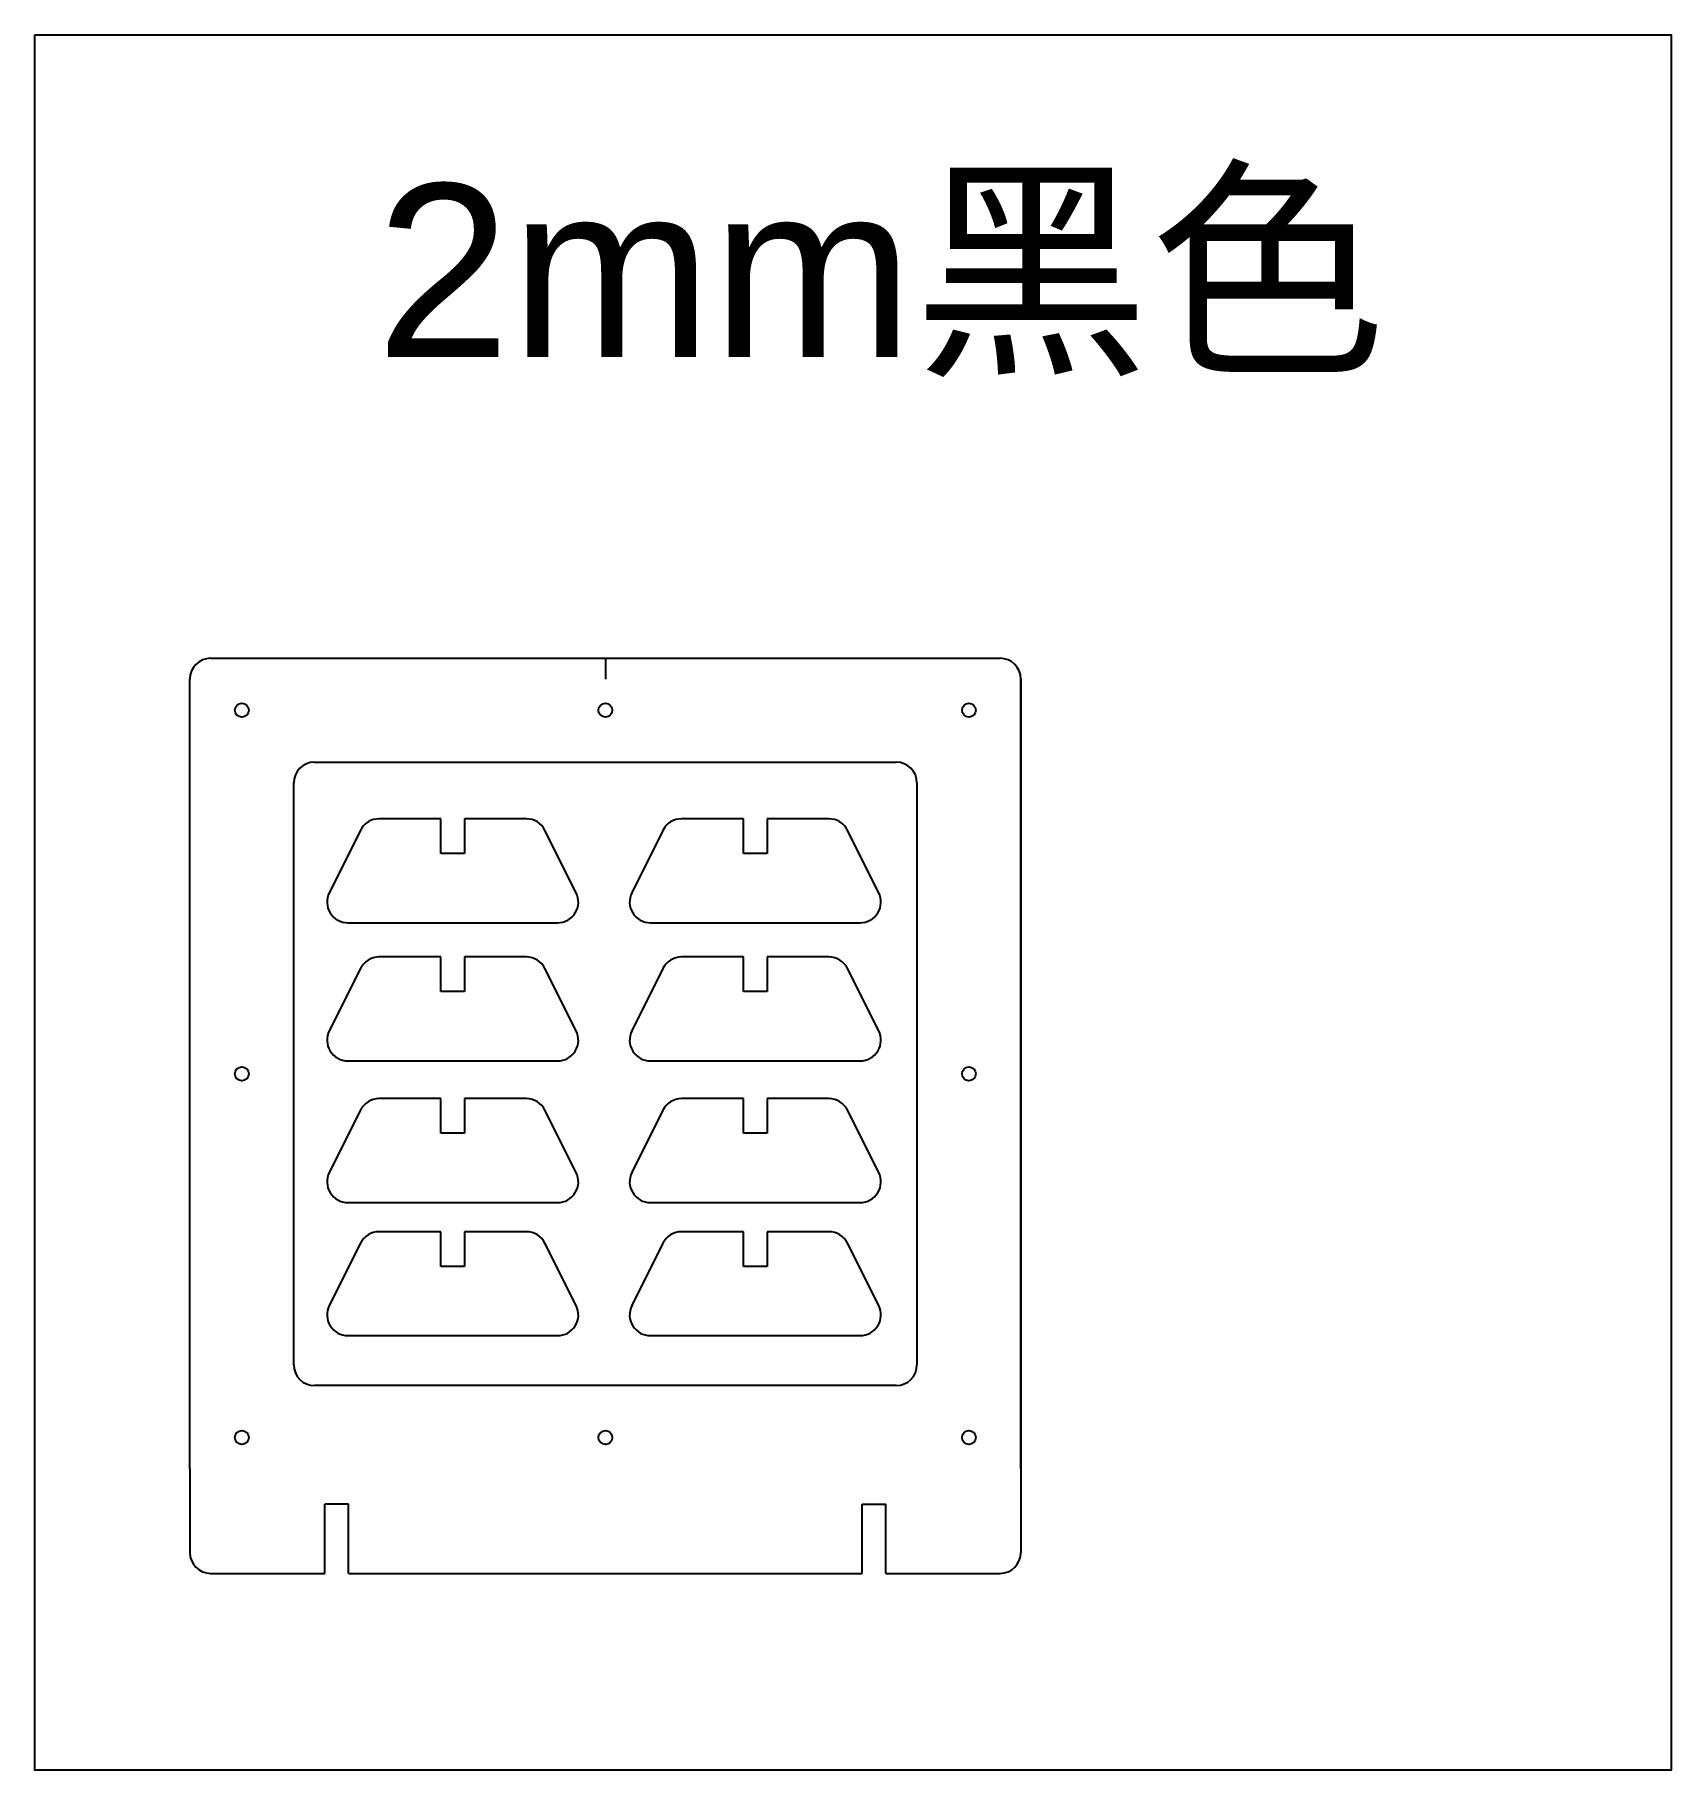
# Model space of a CAD drawing. Header units: millimetres. Extents: x 1942 to 2178, y 2046 to 2296.
import ezdxf

# ---------------------------------------------------------------- set-up
doc = ezdxf.new("R2010")
doc.units = ezdxf.units.MM
doc.styles.get("Standard").update_dxf_attribs({"font": 'arial.ttf'})

msp = doc.modelspace()

# ---------------------------------------------------------------- linework, layer by layer
for p, q in [((1967.08, 2206.28), (2081.08, 2206.28)), ((1964.08, 2089.28), (1964.08, 2203.28)), ((2084.08, 2203.28), (2084.08, 2077.17)), ((2084.08, 2089.28), (2084.08, 2203.28)), ((1964.08, 2089.28), (1964.08, 2077.17)), ((2084.08, 2089.28), (2084.08, 2077.17)), ((1983.58, 2074.17), (1983.58, 2084.17)), ((1986.98, 2084.17), (1983.58, 2084.17)), ((1986.98, 2074.17), (1986.98, 2084.17)), ((2061.17, 2074.17), (2061.17, 2084.17)), ((2061.17, 2084.17), (2064.57, 2084.17)), ((2064.57, 2074.17), (2064.57, 2084.17)), ((1967.08, 2074.17), (1983.58, 2074.17)), ((1986.98, 2074.17), (2061.17, 2074.17)), ((2064.57, 2074.17), (2081.08, 2074.17))]:
    msp.add_line(p, q)
at = {"color": 1}
for p, q in [((2024.08, 2206.28), (2024.08, 2203.28)), ((1982.08, 2191.28), (2066.08, 2191.28)), ((1979.08, 2104.28), (1979.08, 2188.28)), ((2069.08, 2188.28), (2069.08, 2104.28)), ((2000.33, 2183.1), (1991.39, 2183.1)), ((2000.33, 2178.1), (2000.33, 2183.1)), ((2012.68, 2183.1), (2003.73, 2183.1)), ((2003.73, 2183.1), (2003.73, 2178.1)), ((2044.03, 2183.1), (2035.08, 2183.1)), ((2044.03, 2178.1), (2044.03, 2183.1)), ((2056.37, 2183.1), (2047.43, 2183.1)), ((2047.43, 2183.1), (2047.43, 2178.1)), ((1988.7, 2181.44), (1984.2, 2172.44)), ((2019.86, 2172.44), (2015.36, 2181.44)), ((2032.4, 2181.44), (2027.9, 2172.44)), ((2063.55, 2172.44), (2059.05, 2181.44)), ((2003.73, 2178.1), (2000.33, 2178.1)), ((2047.43, 2178.1), (2044.03, 2178.1)), ((1986.89, 2168.1), (2017.18, 2168.1)), ((2030.58, 2168.1), (2060.87, 2168.1)), ((2000.33, 2163.16), (1991.39, 2163.16)), ((2000.33, 2158.16), (2000.33, 2163.16)), ((2012.68, 2163.16), (2003.73, 2163.16)), ((2003.73, 2163.16), (2003.73, 2158.16)), ((2044.03, 2163.16), (2035.08, 2163.16)), ((2044.03, 2158.16), (2044.03, 2163.16)), ((2056.37, 2163.16), (2047.43, 2163.16)), ((2047.43, 2163.16), (2047.43, 2158.16)), ((1988.7, 2161.51), (1984.2, 2152.51)), ((2019.86, 2152.51), (2015.36, 2161.51)), ((2032.4, 2161.51), (2027.9, 2152.51)), ((2063.55, 2152.51), (2059.05, 2161.51)), ((2003.73, 2158.16), (2000.33, 2158.16)), ((2047.43, 2158.16), (2044.03, 2158.16)), ((1986.89, 2148.16), (2017.18, 2148.16)), ((2030.58, 2148.16), (2060.87, 2148.16)), ((2000.33, 2142.71), (1991.39, 2142.71)), ((2000.33, 2137.71), (2000.33, 2142.71)), ((2012.68, 2142.71), (2003.73, 2142.71)), ((2003.73, 2142.71), (2003.73, 2137.71)), ((2044.03, 2142.71), (2035.08, 2142.71)), ((2044.03, 2137.71), (2044.03, 2142.71)), ((2056.37, 2142.71), (2047.43, 2142.71)), ((2047.43, 2142.71), (2047.43, 2137.71)), ((1988.7, 2141.06), (1984.2, 2132.06)), ((2019.86, 2132.06), (2015.36, 2141.06)), ((2032.4, 2141.06), (2027.9, 2132.06)), ((2063.55, 2132.06), (2059.05, 2141.06)), ((2003.73, 2137.71), (2000.33, 2137.71)), ((2047.43, 2137.71), (2044.03, 2137.71)), ((1986.89, 2127.71), (2017.18, 2127.71)), ((2030.58, 2127.71), (2060.87, 2127.71)), ((2000.33, 2123.49), (1991.39, 2123.49)), ((2000.33, 2118.49), (2000.33, 2123.49)), ((2012.68, 2123.49), (2003.73, 2123.49)), ((2003.73, 2123.49), (2003.73, 2118.49)), ((2044.03, 2123.49), (2035.08, 2123.49)), ((2044.03, 2118.49), (2044.03, 2123.49)), ((2056.37, 2123.49), (2047.43, 2123.49)), ((2047.43, 2123.49), (2047.43, 2118.49)), ((1988.7, 2121.83), (1984.2, 2112.83)), ((2019.86, 2112.83), (2015.36, 2121.83)), ((2032.4, 2121.83), (2027.9, 2112.83)), ((2063.55, 2112.83), (2059.05, 2121.83)), ((2003.73, 2118.49), (2000.33, 2118.49)), ((2047.43, 2118.49), (2044.03, 2118.49)), ((1986.89, 2108.49), (2017.18, 2108.49)), ((2030.58, 2108.49), (2060.87, 2108.49)), ((2066.08, 2101.28), (1982.08, 2101.28))]:
    msp.add_line(p, q, dxfattribs=at)
msp.add_lwpolyline([(1941.68, 2296.31), (2178, 2296.31), (2178, 2045.74), (1941.68, 2045.74)], close=True)
for centre in [(1971.58, 2198.78), (2024.08, 2198.78), (2076.58, 2198.78), (1971.58, 2146.28), (2076.58, 2146.28), (1971.58, 2093.78), (2024.08, 2093.78), (2076.58, 2093.78)]:
    msp.add_circle(centre, 1, dxfattribs=at)
for centre, start, end in [((1967.08, 2203.28), 90, 180), ((2081.08, 2203.28), 0, 90), ((1967.08, 2077.17), 180, 270), ((2081.08, 2077.17), 270, 0)]:
    msp.add_arc(centre, 3, start, end)
for centre, start, end in [((1982.08, 2188.28), 90, 180), ((2066.08, 2188.28), 0, 90), ((1991.39, 2180.1), 90, 153.4349), ((2012.68, 2180.1), 26.5651, 90), ((2035.08, 2180.1), 90, 153.4349), ((2056.37, 2180.1), 26.5651, 90), ((1986.89, 2171.1), 153.4349, 270), ((2017.18, 2171.1), 270, 26.5651), ((2030.58, 2171.1), 153.4349, 270), ((2060.87, 2171.1), 270, 26.5651), ((1991.39, 2160.16), 90, 153.4349), ((2012.68, 2160.16), 26.5651, 90), ((2035.08, 2160.16), 90, 153.4349), ((2056.37, 2160.16), 26.5651, 90), ((1986.89, 2151.16), 153.4349, 270), ((2017.18, 2151.16), 270, 26.5651), ((2030.58, 2151.16), 153.4349, 270), ((2060.87, 2151.16), 270, 26.5651), ((1991.39, 2139.71), 90, 153.4349), ((2012.68, 2139.71), 26.5651, 90), ((2035.08, 2139.71), 90, 153.4349), ((2056.37, 2139.71), 26.5651, 90), ((1986.89, 2130.71), 153.4349, 270), ((2017.18, 2130.71), 270, 26.5651), ((2030.58, 2130.71), 153.4349, 270), ((2060.87, 2130.71), 270, 26.5651), ((1991.39, 2120.49), 90, 153.4349), ((2012.68, 2120.49), 26.5651, 90), ((2035.08, 2120.49), 90, 153.4349), ((2056.37, 2120.49), 26.5651, 90), ((1986.89, 2111.49), 153.4349, 270), ((2017.18, 2111.49), 270, 26.5651), ((2030.58, 2111.49), 153.4349, 270), ((2060.87, 2111.49), 270, 26.5651), ((1982.08, 2104.28), 180, 270), ((2066.08, 2104.28), 270, 0)]:
    msp.add_arc(centre, 3, start, end, dxfattribs=at)

# ---------------------------------------------------------------- texts
at = {"insert": (1990.96, 2274.76), "char_height": 25, "attachment_point": 1}
msp.add_mtext_dynamic_manual_height_columns('{\\C2;2mm\\fSimSun|b0|i0|c134|p2;黑色}', width=204.1193, gutter_width=12.5, heights=[0], dxfattribs=at)

doc.saveas('drawing.dxf')
